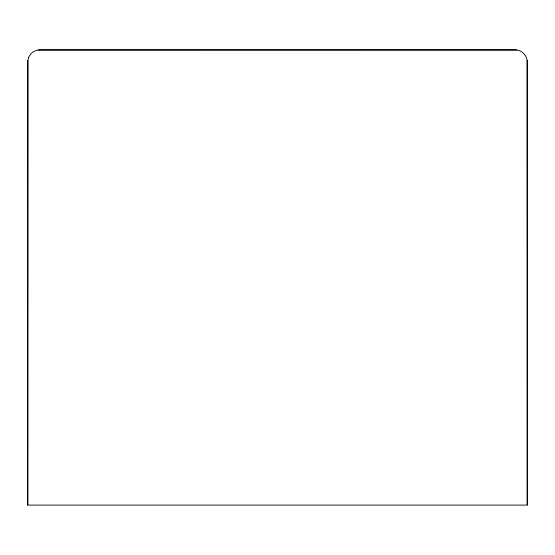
<?xml version="1.0" encoding="UTF-8"?>
<svg xmlns="http://www.w3.org/2000/svg" width="555" height="555" viewBox="0 0 555 555"><rect width="100%" height="100%" fill="white"/><g stroke="black" fill="none" stroke-linecap="round" stroke-linejoin="round"><path stroke-width="0.83" d="M28.673 57.366C30.47 52.933 35.055 49.867 39.835 49.908L515.158 49.895C521.617 49.763 527.382 55.521 527.243 61.98L527.25 505.092L27.757 505.106L27.854 60.412L28.673 57.366M27.854 60.412L27.757 505.106M38.26 50.005L516.74 49.999M527.139 60.405L527.25 505.092"/></g></svg>
